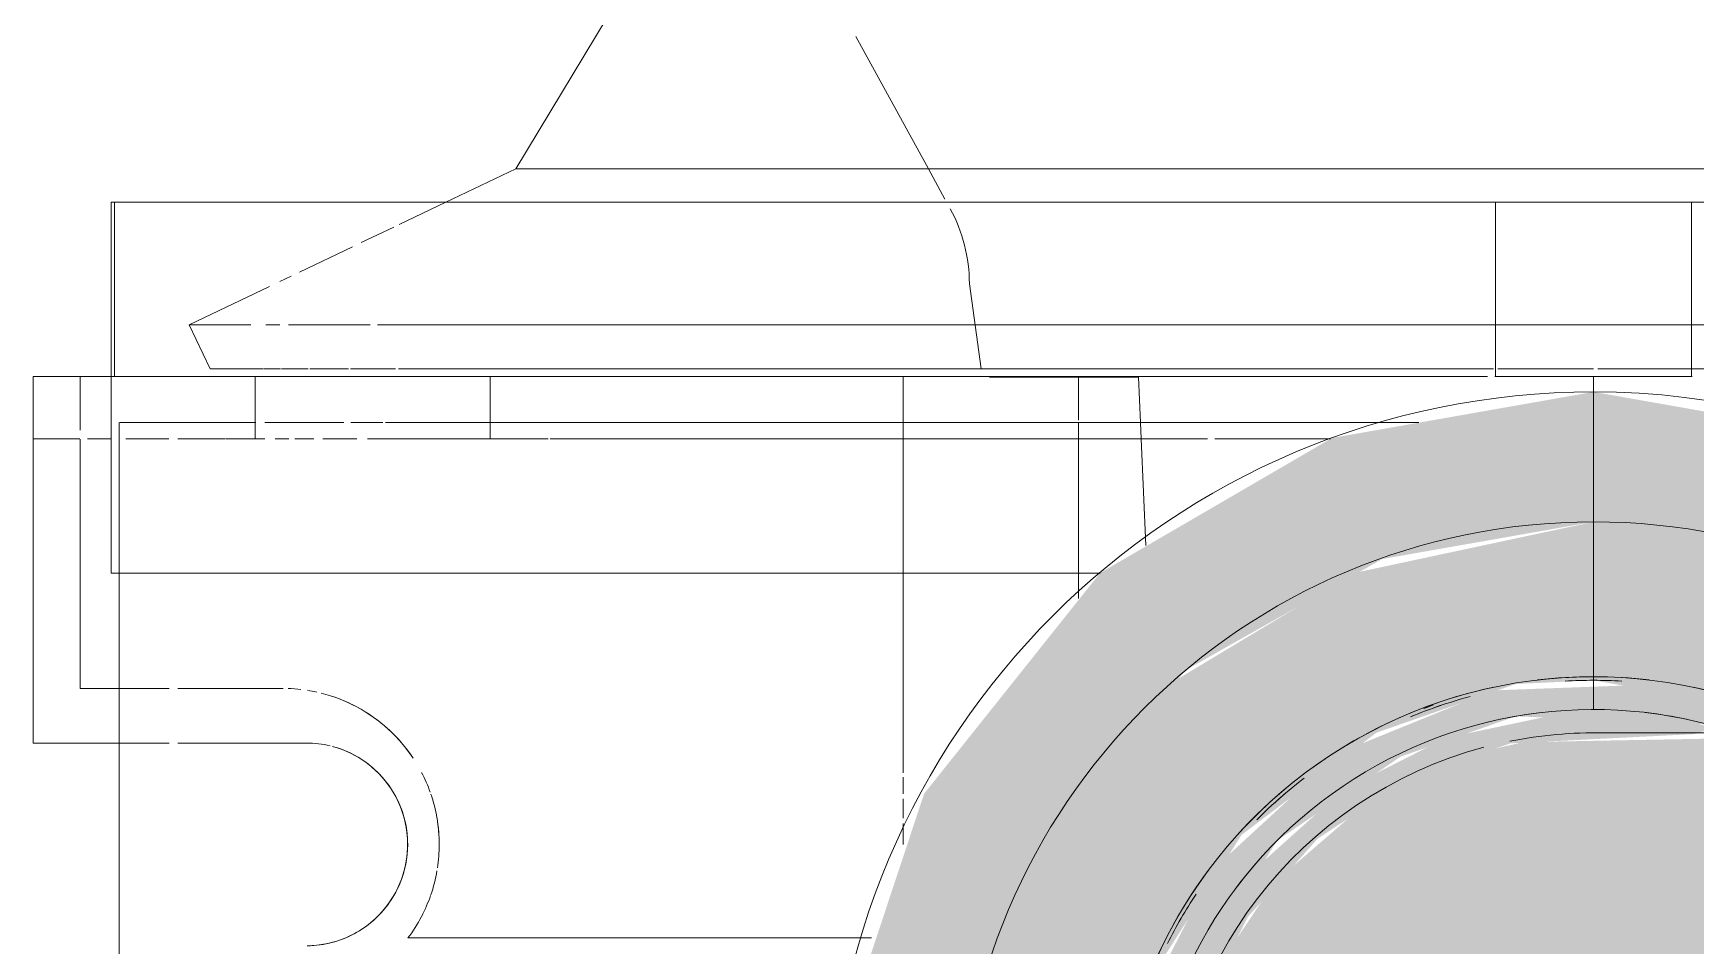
# Model space of a CAD drawing. Header units: metres. Extents: x 147 to 427, y -16 to 162.
# Drawn here: x 149.4427 to 149.5493, y 96.2555 to 96.314 of the extents above; entities that cross this region are included whole.
import ezdxf

# ---------------------------------------------------------------- set-up
doc = ezdxf.new("R2010")
doc.units = ezdxf.units.M
for name, color, linetype, lineweight in [('P-PIPE', 7, 'Continuous', 5), ('P-PIPE-CNTR', 7, 'Continuous', 5), ('P-SANR-FIXT', 7, 'Continuous', 5)]:
    doc.layers.add(name, color=color, linetype=linetype, lineweight=lineweight)

# ---------------------------------------------------------------- blocks, each defined once
blk = doc.blocks.new('Bomba Jacuzzi1 - 15B-T 1_1_2CV TRIF_220_380V _1 1_2CV_-V8-RESERVATÓRIOS TÉRREO')
at = {"layer": 'P-SANR-FIXT', "color": 254, "lineweight": 15, "true_color": 0xd3d3d3}
for p, q in [((0.19, 0.1000000000000005), (0.1665, 0.1000000000000005)), ((0.1665, 0.1000000000000005), (0.1665, 0.09450000000000011)), ((0.19, 0.09784739800722604), (0.19, 0.1000000000000005)), ((0.17, 0.09450000000000028), (0.17, 0.09700000000000056)), ((0.17, 0.09700000000000056), (0.1859714285714285, 0.09700000000000056)), ((0.186, 0.09702127659574485), (0.186, 0.0978473980072259)), ((0.19, 0.09784739800722587), (0.19, 0.09614594724455341)), ((0.19, 0.09499999999999997), (0.19, 0.09614594724455344)), ((0.19, 0.09407259980482975), (0.19, 0.09495327688853586)), ((0.20117, 0.09479200000000032), (0.20117, 0.09500000000000033)), ((0.1665, 0.09450000000000008), (0.1665, 0.0912799905843175)), ((0.187056, 0.08584065742637106), (0.187056, 0.09444295067459843)), ((0.19, 0.08516287516520316), (0.19, 0.09479200000000039)), ((0.20117, 0.08486421843914634), (0.20117, 0.09479200000000042)), ((0.1933120000000952, 0.08999999999984418), (0.1904887173961753, 0.0886505675345363)), ((0.1957667278276712, 0.08486421843898895), (0.1933120000000952, 0.08999999999984418)), ((0.193312, 0.08604433826684971), (0.193312, 0.09000000000000039)), ((0.19048871739608, 0.08577490073224218), (0.19048871739608, 0.08865056753469339)), ((0.1870559999999995, 0.08577184031214714), (0.19, 0.08577184031214714)), ((0.19048871739608, 0.0852565214808297), (0.19048871739608, 0.08575310304472553)), ((0.187056, 0.08395469797416938), (0.187056, 0.08509240945671082)), ((0.19, 0.08419441012987373), (0.19, 0.08327621310316591)), ((0.19048871739608, 0.08416152724917095), (0.19048871739608, 0.08521174355002954)), ((0.193312, 0.08420490329095273), (0.193312, 0.08509362219836716)), ((0.1964357001440822, 0.08346459455859602), (0.1960868732770891, 0.08419441012971776)), ((0.187056, 0.08186809255234381), (0.187056, 0.08359567183456046)), ((0.19048871739608, 0.0823728673387159), (0.19048871739608, 0.08408935294768155)), ((0.193312, 0.07839585333557732), (0.193312, 0.08364495997859438)), ((0.20117, 0.08296771745788119), (0.20117, 0.0840012359067206)), ((0.19, 0.08292771967708149), (0.19, 0.08147618540598608)), ((0.19048871739608, 0.07979856860284446), (0.19048871739608, 0.08226909846416196)), ((0.1983169689243596, 0.07952860401649751), (0.1966923079644002, 0.08292771967692412)), ((0.20117, 0.08117571377981785), (0.20117, 0.08270666827491782)), ((0.187056, 0.08008797589121583), (0.187056, 0.08151272492579494)), ((0.19, 0.08114800532785378), (0.19, 0.07928636311609777)), ((0.20117, 0.0789913986127824), (0.20117, 0.08088838112807978)), ((0.187056, 0.07794815263449796), (0.187056, 0.07964005606697619)), ((0.19, 0.07897308886359614), (0.19, 0.07684795077556734)), ((0.19048871739608, 0.07677364354495268), (0.19048871739608, 0.07966219712019305)), ((0.199576685640126, 0.07689302470377175), (0.1985824861564875, 0.07897308886343947)), ((0.193312, 7.601199091554566e-16), (0.193312, 0.0779422863406)), ((0.20117, 0.07655581405316617), (0.20117, 0.07866991401822519)), ((0.187056, 0.066821590822129), (0.187056, 0.07741590939238348)), ((0.19, 0.006787279140260414), (0.19, 0.07654695548751735)), ((0.19048871739608, 0.006406893536616162), (0.19048871739608, 0.07659579989073269)), ((0.2011700000000931, 0.0735594923998469), (0.1997420948822682, 0.07654695548736064)), ((0.20117, 0.07326661626256996), (0.20117, 0.07620199585161963)), ((0.1870559999999995, 0.07071458168750143), (0.19, 0.07071458168750143)), ((0.187056, 0.01119028572188421), (0.187056, 0.066821590822129)), ((0.2118003561001532, 0.0472689126046679), (0.2033119999999994, 0.04262930453984105)), ((0.19, -5.735811825502424e-15), (0.19, 0.006283764922290377)), ((0.19048871739608, 7.537967095529538e-16), (0.19048871739608, 0.006127032248754091)), ((0.193312, -0.03078181289930999), (0.193312, 1.785238623597251e-16)), ((0.19, -0.006283764922286599), (0.19, -5.687035217749603e-15)), ((0.19048871739608, -0.07659579989073192), (0.19048871739608, -0.0002805628711999219))]:
    blk.add_line(p, q, dxfattribs=at)
at = {"layer": 'P-SANR-FIXT', "color": 254, "lineweight": 15, "true_color": 0xe0e0e0}
for p, q in [((0.1665, 0.09450000000000013), (0.1665, 0.1000000000000006)), ((0.1665, 0.1000000000000006), (0.1860000000000002, 0.1000000000000006)), ((0.1665, 0.09450000000000011), (0.1665, 0.1000000000000006)), ((0.1665, 0.1000000000000006), (0.19, 0.1000000000000006)), ((0.186, 0.0978473980072259), (0.186, 0.1000000000000006)), ((0.19, 0.1000000000000006), (0.186, 0.1000000000000006)), ((0.19, 0.1000000000000006), (0.19, 0.09784739800722587)), ((0.1859714285714285, 0.09700000000000057), (0.17, 0.09700000000000057)), ((0.17, 0.09700000000000057), (0.17, 0.09450000000000028)), ((0.1865509255802678, 0.09700000000000056), (0.19, 0.09700000000000056)), ((0.19, 0.09700000000000056), (0.19, 0.09784739800722604)), ((0.19, 0.09700000000000045), (0.19, 0.09500000000000004)), ((0.19, 0.09500000000000006), (0.19, 0.09700000000000049)), ((0.186, 0.09652080571780464), (0.186, 0.09499999993272706)), ((0.19, 0.09500000000000033), (0.19, 0.09479200000000038)), ((0.19, 0.09407359189037288), (0.19, 0.0949532400081282)), ((0.1665, 0.09450000000000011), (0.1665, 0.09127999058431752)), ((0.1700000000000001, 0.09127999058431771), (0.17, 0.09450000000000028)), ((0.1774, 0.09407160286886143), (0.1774, 0.09163331343565695)), ((0.186, 0.09131863069730564), (0.186, 0.09407259980482935)), ((0.187056, 0.09127999058431739), (0.187056, 0.09444295067459843)), ((0.19, 0.09479200000000042), (0.19, 0.08516287516520338)), ((0.19, 0.09479200000000033), (0.20117, 0.09479200000000033)), ((0.19, 0.09479200000000076), (0.19, 0.08577184031214714)), ((0.19, 0.08516287516520316), (0.19, 0.09407160286886143)), ((0.1665, 0.09073600000000023), (0.1665, 0.08250000000000053)), ((0.187056, 0.09073600000000039), (0.187056, 0.08573769156777891)), ((0.187056, 0.09073600000000039), (0.187056, 0.08573769156777933)), ((0.19048871739608, 0.0857749007322422), (0.19048871739608, 0.08730376621709837)), ((0.19, 0.08577184031214714), (0.19, 0.08516287516520336)), ((0.19048871739608, 0.08525652148082982), (0.19048871739608, 0.08575310304472555)), ((0.187056, 0.08514756930407834), (0.187056, 0.08423482705800682)), ((0.187056, 0.08514756930407874), (0.187056, 0.08423482705800728)), ((0.19, 0.08419441012987457), (0.19, 0.08322628676222468)), ((0.19048871739608, 0.08416152724917118), (0.19048871739608, 0.08521174355002967)), ((0.187056, 0.08394332658735472), (0.187056, 0.08252049229282017)), ((0.187056, 0.08394332658735518), (0.187056, 0.0825204922928207)), ((0.19048871739608, 0.08237286733871636), (0.19048871739608, 0.0840893529476818)), ((0.187056, 0.08206107131363786), (0.187056, 0.08010106441570942)), ((0.187056, 0.08206107131363842), (0.187056, 0.08010106441571002)), ((0.19, 0.08292771967708151), (0.19, 0.08144514391259806)), ((0.19048871739608, 0.0797985686028453), (0.19048871739608, 0.08226909846416242)), ((0.19, 0.0811480053278544), (0.19, 0.07926821777747844)), ((0.187056, 0.07946627556984544), (0.187056, 0.0775962290026454)), ((0.187056, 0.07946627556984605), (0.187056, 0.07759622900264543)), ((0.19, 0.07897308886359636), (0.19, 0.07683985805351001)), ((0.19048871739608, 0.07677364354495397), (0.19048871739608, 0.07966219712019394)), ((0.187056, 0.07710764470485973), (0.187056, 0.07309828458152329)), ((0.187056, 0.0771076447048597), (0.187056, 0.01118805858353235)), ((0.19, 0.07654695548751801), (0.19, 0.07071458168750144)), ((0.19048871739608, 0.006406893536615855), (0.19048871739608, 0.07659579989073327)), ((0.186, 0.07071458168750144), (0.186, 0.0724942979030902)), ((0.20117, 0.06478713120802439), (0.20117, 0.07326661626256996)), ((0.186, 0.06727055886863825), (0.186, 0.07071458168750104)), ((0.186, 0.07071458168750143), (0.1870559999999995, 0.07071458168750143)), ((0.19, 0.07071458168750144), (0.19, 0.006831471923798427)), ((0.203312, 0.06108750933967432), (0.203312, 0.06907800000000035)), ((0.186, 0.05594468092414267), (0.186, 0.06687371439982757)), ((0.203312, 0.04906621714242008), (0.203312, 0.06182169567078039)), ((0.186, 0.03871911036493653), (0.186, 0.05594468092414267)), ((0.203312, 0.02682342847622606), (0.203312, 0.0483341479749736)), ((0.203312, 0.02682342847622625), (0.203312, 0.04833414797497376)), ((0.2033119999999994, 0.04262930453984106), (0.2118003561001532, 0.04726891260466791)), ((0.2033119999999994, 0.04262930453984105), (0.2013689602312521, 0.04156726816024146)), ((0.186, 0.02485031015229038), (0.186, 0.03871911036493653)), ((0.203312, 0.01375662145950784), (0.203312, 0.0264608780149372)), ((0.203312, 4.633553181780752e-16), (0.203312, 0.02646087801493738)), ((0.186, 0.01688693337480635), (0.186, 0.02427321583946108)), ((0.203312, 2.484619597875562e-16), (0.203312, 0.01356069846053649)), ((0.19, 0.006324742556061368), (0.19, 5.160538663062653e-16)), ((0.19048871739608, 2.094331330606276e-16), (0.19048871739608, 0.006127032248753783)), ((0.19, 5.156097770964186e-16), (0.19, -0.006324742556058951)), ((0.203312, -0.0264608780149357), (0.203312, 2.285785859776367e-16)), ((0.203312, -0.01356069846053529), (0.203312, 2.484619597875562e-16)), ((0.19048871739608, -0.07659579989073187), (0.19048871739608, -0.0002805628711998916))]:
    blk.add_line(p, q, dxfattribs=at)
at = {"layer": 'P-SANR-FIXT', "color": 9, "lineweight": 15, "true_color": 0xc0c0c0}
for p, q in [((0.19, 0.1000000000000005), (0.1665, 0.1000000000000005)), ((0.1665, 0.1000000000000005), (0.1665, 0.09450000000000008)), ((0.19, 0.09614594724455344), (0.19, 0.1000000000000005)), ((0.186, 0.0949999999327268), (0.186, 0.09614594724455341)), ((0.19, 0.09614594724455341), (0.19, 0.09499999999999982)), ((0.1900000000000954, 0.09499999999984304), (0.177400000000095, 0.09499999999984196)), ((0.1774, 0.09500000000000028), (0.1774, 0.09407259980482967)), ((0.2011700000000952, 0.09499999999984304), (0.1900000000000954, 0.09499999999984304)), ((0.19, 0.09500000000000033), (0.19, 0.09479200000000035)), ((0.20117, 0.0947920000000004), (0.20117, 0.09500000000000033)), ((0.1870560000000947, 0.09449999999984315), (0.09905600000009525, 0.09449999999984315)), ((0.1774, 0.085162875165203), (0.1774, 0.09407259980482967)), ((0.19, 0.09479200000000039), (0.20117, 0.09479200000000039)), ((0.19, 0.09407259980482967), (0.19, 0.085162875165203)), ((0.20117, 0.09479200000000039), (0.20117, 0.0848642184391461)), ((0.1774, 0.08516287516520299), (0.1774, 0.0768398580535091)), ((0.19, 0.07683985805350917), (0.19, 0.08516287516520299)), ((0.20117, 0.07654695548751735), (0.20117, 0.08486421843914606)), ((0.1774, 0.03162159288927942), (0.1774, 0.0768398580535091)), ((0.19, 0.0768398580535091), (0.19, 0.013541407301387)), ((0.20117, 0.07654695548751735), (0.20117, 0.006283051487932062)), ((0.2033120000000951, 0.06907799999984339), (0.2011700000000931, 0.0735594923998469)), ((0.2196250000000941, 0.05924999999984359), (0.2033120000000951, 0.06907799999984339)), ((0.203312, 6.62083152604274e-16), (0.203312, 0.06907800000000035)), ((0.19, 0.006787279140261521), (0.19, 0.01354140730138765)), ((0.19, 0.006283051487932378), (0.19, -0.006283051487931877)), ((0.19, 0.00628305148793299), (0.20117, 0.00628305148793299)), ((0.20117, -0.006283051487931264), (0.20117, 0.00628305148793299)), ((0.203312, -0.06907799999999967), (0.203312, 2.156888001536572e-16)), ((0.189009999999982, -5.687101310714038e-15), (0.19, -5.687101310714038e-15)), ((0.19, -0.00628305148793191), (0.20117, -0.00628305148793191)), ((0.20117, -0.00628305148793191), (0.20117, -0.0765469554875169))]:
    blk.add_line(p, q, dxfattribs=at)
at = {"layer": 'P-SANR-FIXT', "color": 254, "lineweight": 15, "true_color": 0xe9e9e9}
for p, q in [((0.1860000000000002, 0.1000000000000006), (0.19, 0.1000000000000006)), ((0.186, 0.1000000000000006), (0.186, 0.0970212765957451)), ((0.19, 0.1000000000000006), (0.19, 0.09700000000000057)), ((0.19, 0.1000000000000006), (0.19, 0.09700000000000045)), ((0.19, 0.09700000000000049), (0.19, 0.1000000000000006)), ((0.19, 0.09700000000000057), (0.1865509255802678, 0.09700000000000057)), ((0.1665, 0.09127999058431754), (0.1665, 0.09450000000000013)), ((0.1665, 0.09127999058431752), (0.1665, 0.09450000000000011)), ((0.17, 0.09450000000000028), (0.1700000000000001, 0.09127999058431772)), ((0.19, 0.08516287516520299), (0.19, 0.09479200000000092)), ((0.1665, 0.09073600000000025), (0.1665, 0.08250000000000057)), ((0.1700000000000001, 0.08398100000000054), (0.1700000000000001, 0.09073600000000044)), ((0.1774, 0.0907360000000004), (0.1774, 0.08802275752490939)), ((0.186, 0.08768564059694872), (0.186, 0.09073600000000044)), ((0.187056, 0.08584065742637045), (0.187056, 0.09090065013986967)), ((0.193312, 0.08604433826684954), (0.193312, 0.08863269777109907)), ((0.1774, 0.08764424577416596), (0.1774, 0.08516287516520316)), ((0.186, 0.08577184031214714), (0.186, 0.08764424577416612)), ((0.186, 0.08516287516520336), (0.186, 0.08577184031214714)), ((0.186, 0.08577184031214714), (0.1870559999999995, 0.08577184031214714)), ((0.1774, 0.08430079112551744), (0.1774, 0.08326626054746238)), ((0.186, 0.08362858956967453), (0.186, 0.08449354060569239)), ((0.187056, 0.08395469797416849), (0.187056, 0.0850924094567101)), ((0.19, 0.08326626054746233), (0.19, 0.08421656766600917)), ((0.19, 0.08322628676222436), (0.19, 0.08419441012987422)), ((0.186, 0.08201058608708241), (0.186, 0.08322628676222468)), ((0.187056, 0.0818680925523426), (0.187056, 0.0835956718345595)), ((0.19, 0.08400123590672062), (0.19, 0.08329501598390926)), ((0.193312, 0.08245962651576692), (0.193312, 0.08364495997859418)), ((0.1774, 0.08289146375357284), (0.1774, 0.08189263930685216)), ((0.19, 0.08147281628265787), (0.19, 0.08293771713906453)), ((0.19, 0.08144514391259773), (0.19, 0.0829277196770812)), ((0.19, 0.08270666827491785), (0.19, 0.08149398203754374)), ((0.1774, 0.08118619109196934), (0.1774, 0.07972462649663922)), ((0.186, 0.0792682177774783), (0.186, 0.08144514391259802)), ((0.187056, 0.0800879758912152), (0.187056, 0.08151272492579427)), ((0.19, 0.07928649113539513), (0.19, 0.08115099244259892)), ((0.19, 0.07926821777747817), (0.19, 0.08114800532785411)), ((0.19, 0.08088838112807983), (0.19, 0.07929946078520796)), ((0.187056, 0.07794815263449746), (0.187056, 0.0796400560669756)), ((0.19, 0.07683985805350976), (0.19, 0.07897308886359607)), ((0.19, 0.07684868504108083), (0.19, 0.07896588260215034)), ((0.1774, 0.07859201798089069), (0.1774, 0.0768486850410809)), ((0.186, 0.0724942979030902), (0.186, 0.07857968103778575)), ((0.19, 0.07866991401822525), (0.19, 0.07685462492038561)), ((0.187056, 0.07483446411561097), (0.187056, 0.077415909392383)), ((0.154, 0.04626772210373027), (0.154, 0.07598100000000056)), ((0.1774, 0.0764959149721646), (0.1774, 0.06467405353828333)), ((0.19, 0.006787279140260486), (0.19, 0.07654695548751773)), ((0.19, 0.01236329396385775), (0.19, 0.0764959149721646)), ((0.19, 0.07620199585161963), (0.19, 0.006787279140261018)), ((0.187056, 0.07309828458152329), (0.187056, 0.06718430980353207)), ((0.187056, 0.06717737475632712), (0.187056, 0.0111880585835333)), ((0.1774, 0.06416004089774292), (0.1774, 0.0476686383369089)), ((0.20117, 0.02740754221660887), (0.20117, 0.06478713120802439)), ((0.203312, 0.04884552223080456), (0.203312, 0.06108750933967432)), ((0.203312, 0.0383776805565283), (0.203312, 0.04840587199158618)), ((0.1774, 0.04724999999999976), (0.1774, 0.03162159288927956)), ((0.1613289808593285, 0.04425000000000057), (0.1600000000000002, 0.04425000000000057)), ((0.1629159603324193, 0.04425000000000057), (0.1616823237931665, 0.04425000000000057)), ((0.164303481046743, 0.04425000000000057), (0.1632499999999997, 0.04425000000000057)), ((0.1773999999999994, 0.04425000000000057), (0.1645961940777123, 0.04425000000000057)), ((0.19, 0.04425000000000057), (0.1870559999999996, 0.04425000000000057)), ((0.2013689602312521, 0.04156726816024147), (0.2033119999999994, 0.04262930453984106)), ((0.1959469999999998, 0.04000000000000049), (0.1904887173960799, 0.03923993414740464)), ((0.203312, 0.0268687679781759), (0.203312, 0.03831578554131668)), ((0.1757578826363469, 0.03300000000000055), (0.1773999999999995, 0.03300000000000055)), ((0.1872087864449193, 0.03300000000000055), (0.19, 0.03300000000000055)), ((0.189947, 0.0330165625000004), (0.189947, 0.02916450000000053)), ((0.189947, 0.02916450000000053), (0.1870560000000004, 0.02903667363194498)), ((0.20117, 0.006283051487931605), (0.20117, 0.02736609214856419)), ((0.203312, 0.013671857619011), (0.203312, 0.02643500614091589)), ((0.203312, 2.379059794325298e-16), (0.203312, 0.01347644926423033)), ((0.19, 0.006788710531419989), (0.19, 0.01236329396385773)), ((0.19, 0.006283051487932196), (0.19, -0.0062830514879306)), ((0.19, -0.006283051487931081), (0.19, 0.006283051487933195)), ((0.19, -4.708462786329193e-16), (0.19, 0.006193290544041205)), ((0.20117, -0.006283051487931212), (0.20117, 0.006283051487931582)), ((0.203312, -0.01347644926422985), (0.203312, 2.379059794325298e-16)), ((0.19, -0.006193290544043345), (0.19, -4.1242009807263e-16)), ((0.20117, -0.02736609214856388), (0.20117, -0.006283051487931198))]:
    blk.add_line(p, q, dxfattribs=at)
at = {"layer": 'P-SANR-FIXT', "color": 7, "lineweight": 15, "true_color": 0xefefef}
for p, q in [((0.186, 0.09407259980482954), (0.186, 0.09131863069730567)), ((0.19, 0.09479200000000096), (0.19, 0.08516287516520306)), ((0.19, 0.08516287516520307), (0.19, 0.094792000000001)), ((0.1665, 0.08250000000000059), (0.1665, 0.09073600000000026)), ((0.1665, 0.08250000000000055), (0.1665, 0.09073600000000025)), ((0.1700000000000001, 0.09073600000000046), (0.1700000000000001, 0.08398100000000057)), ((0.19, 0.08419441012987426), (0.19, 0.0832262867622244)), ((0.19, 0.0832262867622244), (0.19, 0.0841944101298743)), ((0.19, 0.08292771967708125), (0.19, 0.08144514391259779)), ((0.19, 0.08144514391259783), (0.19, 0.08292771967708128)), ((0.193312, 0.08142835144589405), (0.193312, 0.08221741240355218)), ((0.19, 0.08114800532785416), (0.19, 0.07926821777747821)), ((0.19, 0.07926821777747825), (0.19, 0.08114800532785417)), ((0.193312, 0.07839585333557708), (0.193312, 0.08083683244227845)), ((0.19, 0.07897308886359612), (0.19, 0.07683985805350979)), ((0.19, 0.0768398580535098), (0.19, 0.07897308886359615)), ((0.193312, 0.03078181289931155), (0.193312, 0.07794228634059976)), ((0.154, 0.07598100000000058), (0.154, 0.04626772210373029)), ((0.19, 0.0765469554875178), (0.19, 0.0442500000000008)), ((0.19, 0.04425000000000082), (0.19, 0.07654695548751782)), ((0.187056, 0.06682159082212924), (0.187056, 0.07483446411561097)), ((0.187056, 0.01119028572188405), (0.187056, 0.06681599253092872)), ((0.1600000000000002, 0.04425000000000058), (0.1613289808593285, 0.04425000000000058)), ((0.1616823237931665, 0.04425000000000058), (0.1629159603324193, 0.04425000000000058)), ((0.1632499999999997, 0.04425000000000058), (0.164303481046743, 0.04425000000000058)), ((0.1645961940777123, 0.04425000000000058), (0.1773999999999994, 0.04425000000000058)), ((0.1859999999999992, 0.04425000000000057), (0.1773999999999994, 0.04425000000000057)), ((0.1870559999999996, 0.04425000000000058), (0.19, 0.04425000000000058)), ((0.19, 0.03300000000000055), (0.19, 0.04425000000000057)), ((0.1904887173960799, 0.03923993414740466), (0.1959469999999998, 0.0400000000000005)), ((0.189947, 0.03871911036493692), (0.189947, 0.0330165625000004)), ((0.1773999999999995, 0.03300000000000057), (0.1757578826363469, 0.03300000000000057)), ((0.1773999999999995, 0.03300000000000055), (0.1859999999999992, 0.03300000000000055)), ((0.1899469999999993, 0.03300000000000057), (0.1872087864449193, 0.03300000000000057)), ((0.189947, 0.02916450000000054), (0.189947, 0.03301656250000042)), ((0.19, 0.03300000000000067), (0.19, 0.006787279140260502)), ((0.193312, 2.074700700539046e-16), (0.193312, 0.03078181289931039)), ((0.1859999999999999, 0.02898998229861163), (0.1791702238414846, 0.02868800184860284)), ((0.1870560000000004, 0.02903667363194501), (0.189947, 0.02916450000000054)), ((0.19, 0.006283051487933212), (0.19, -0.006283051487931047)), ((0.1904887173960802, 0.006283051487931605), (0.20117, 0.006283051487931605)), ((0.193312, -0.05785088487178825), (0.193312, 2.074700700539046e-16)), ((0.189009999999982, -4.397825853486026e-16), (0.19, -4.397825853486026e-16)), ((0.1904887173960802, -0.006283051487931215), (0.20117, -0.006283051487931215))]:
    blk.add_line(p, q, dxfattribs=at)
at = {"layer": 'P-SANR-FIXT', "color": 7, "lineweight": 15, "true_color": 0xf3f3f3}
for p, q in [((0.186, 0.09073600000000046), (0.186, 0.08768564059694857)), ((0.186, 0.08764424577416595), (0.186, 0.0851628751652031)), ((0.186, 0.08449354060569213), (0.186, 0.0836285895696743)), ((0.186, 0.08322628676222445), (0.186, 0.08201058608708217)), ((0.186, 0.08144514391259783), (0.186, 0.07926821777747825)), ((0.186, 0.07857968103778573), (0.186, 0.06700180454015506)), ((0.186, 0.06658673173226355), (0.186, 0.06435310231355425)), ((0.186, 0.06416004089774295), (0.186, 0.04561960253560312)), ((0.186, 0.04536800000000103), (0.186, 0.04425000000000082)), ((0.1773999999999994, 0.04425000000000058), (0.1859999999999992, 0.04425000000000058)), ((0.1870559999999996, 0.04425000000000057), (0.1859999999999992, 0.04425000000000057)), ((0.19, 0.04425000000000058), (0.19, 0.03917188025000044)), ((0.19, 0.0442500000000008), (0.19, 0.03300000000000067)), ((0.19, 0.03917188025000066), (0.19, 0.04425000000000082)), ((0.189947, 0.03301656250000042), (0.189947, 0.03871911036493694)), ((0.1859999999999992, 0.03300000000000057), (0.1773999999999995, 0.03300000000000057)), ((0.1859999999999992, 0.03300000000000055), (0.1870559999999996, 0.03300000000000055)), ((0.186, 0.03300000000000069), (0.186, 0.02898998229861182)), ((0.19, 0.02926021358333345), (0.19, 0.03300000000000069)), ((0.1791702238414846, 0.02868800184860285), (0.1859999999999999, 0.02898998229861165)), ((0.1870560000000004, 0.02903667363194498), (0.1859999999999999, 0.02898998229861163)), ((0.19, 0.00678727914026052), (0.19, 0.02920840784937795)), ((0.19, -0.006283051487931047), (0.19, 0.006283051487933229))]:
    blk.add_line(p, q, dxfattribs=at)
at = {"layer": 'P-SANR-FIXT', "color": 7, "lineweight": 15, "true_color": 0xf6f6f6}
for p, q in [((0.1859999999999992, 0.04425000000000058), (0.1870559999999996, 0.04425000000000058)), ((0.186, 0.04425000000000082), (0.186, 0.03425000000000083)), ((0.19, 0.03871911036493692), (0.19, 0.03300000000000057)), ((0.19, 0.03300000000000069), (0.19, 0.03871911036493711)), ((0.186, 0.03413924050632976), (0.186, 0.03300000000000069)), ((0.1870559999999996, 0.03300000000000057), (0.1859999999999992, 0.03300000000000057)), ((0.1859999999999999, 0.02898998229861165), (0.1870560000000004, 0.02903667363194501)), ((0.186, 0.02898998229861182), (0.186, 0.02473189896504164)), ((0.186, 0.02348420487642251), (0.186, 0.0168527697431847))]:
    blk.add_line(p, q, dxfattribs=at)
at = {"layer": 'P-SANR-FIXT', "color": 254, "lineweight": 15, "true_color": 0xe9e9e9}
for centre, radius, start, end in [((0.1600000000000001, 0.08398100000000054), 0.01000000000000003, 353.4694500913296, 358.2187534322413), ((0.16, 0.08250000000000057), 0.006499999999999969, 180.5776905034687, 345.0000000000001), ((0.16, 0.08250000000000059), 0.006499999999999982, 180.5776905034682, 194.9999999999997), ((0.16, 0.08250000000000055), 0.006499999999999982, 180.5776905034681, 194.9999999999997), ((0.16, 0.08250000000000057), 0.006499999999999957, 346.3167080607828, 5.470554052117249e-13), ((0.1600000000000001, 0.08398100000000054), 0.01000000000000002, 347.6048666555014, 351.0700213499885), ((0.1600000000000001, 0.08398100000000054), 0.01000000000000001, 303.6133788240684, 345.9033447060166), ((0.1600000000000001, 0.08398100000000054), 0.01000000000000002, 233.1301023541548, 242.4244078661609), ((0.1600000000000001, 0.08398100000000054), 0.01000000000000002, 242.5822595365899, 250.9316133555465), ((0.1600000000000001, 0.08398100000000054), 0.01000000000000003, 289.5167235300855, 297.4261700249141), ((0.1600000000000001, 0.08398100000000054), 0.01000000000000001, 251.0716503188121, 260.2865488985914), ((0.1600000000000001, 0.08398100000000054), 0.01000000000000001, 261.3234129421201, 269.8685755759179), ((0.1600000000000001, 0.08398100000000054), 0.009999999999999998, 269.9922144437288, 279.6276476226753), ((0.1600000000000001, 0.08398100000000054), 0.01, 279.7601248460526, 288.84144688019), ((0.1959469999999957, 0.05000000000001273), 0.01000000000001223, 270.0000000000238, 298.6603541523697)]:
    blk.add_arc(centre, radius, start, end, dxfattribs=at)
at = {"layer": 'P-SANR-FIXT', "color": 7, "lineweight": 15, "true_color": 0xefefef}
for centre, radius, start, end in [((0.1600000000000001, 0.08398100000000057), 0.01000000000000003, 353.4694500913299, 358.2187534322416), ((0.16, 0.08250000000000059), 0.006499999999999975, 346.3167080607823, 0), ((0.16, 0.08250000000000055), 0.006499999999999975, 346.3167080607823, 0), ((0.1600000000000001, 0.08398100000000057), 0.01, 347.6048666555017, 351.0700213499889), ((0.1600000000000001, 0.08398100000000057), 0.009999999999999998, 331.8066894120342, 345.903344706017), ((0.16, 0.08250000000000059), 0.006499999999999964, 194.9999999999997, 209.9999999999997), ((0.16, 0.08250000000000055), 0.006499999999999964, 194.9999999999997, 209.9999999999997), ((0.16, 0.08250000000000059), 0.006499999999999987, 299.9999999999994, 344.9999999999996), ((0.16, 0.08250000000000055), 0.006499999999999987, 299.9999999999994, 344.9999999999996), ((0.16, 0.08250000000000059), 0.006499999999999962, 209.9999999999996, 224.9999999999996), ((0.16, 0.08250000000000055), 0.006499999999999962, 209.9999999999996, 224.9999999999996), ((0.1600000000000001, 0.08398100000000057), 0.01000000000000001, 317.7100341180516, 331.8066894120342), ((0.16, 0.08250000000000059), 0.006499999999999957, 224.9999999999996, 299.9999999999997), ((0.16, 0.08250000000000055), 0.006499999999999957, 224.9999999999996, 269.9999999999996), ((0.16, 0.08250000000000055), 0.00649999999999999, 284.9999999999996, 299.9999999999995), ((0.1600000000000001, 0.08398100000000057), 0.01000000000000002, 303.6133788240688, 317.7100341180516), ((0.1600000000000001, 0.08398100000000057), 0.01000000000000004, 233.1301023541554, 242.4244078661611), ((0.16, 0.08250000000000055), 0.006499999999999972, 269.9999999999996, 284.9999999999996), ((0.1600000000000001, 0.08398100000000057), 0.01000000000000004, 242.5822595365903, 250.931613355547), ((0.1600000000000001, 0.08398100000000057), 0.01000000000000002, 289.5167235300862, 297.4261700249146), ((0.1600000000000001, 0.08398100000000057), 0.01000000000000005, 251.0716503188125, 260.2865488985919), ((0.1600000000000001, 0.08398100000000057), 0.01000000000000004, 261.3234129421206, 269.8685755759183), ((0.1600000000000001, 0.08398100000000057), 0.01000000000000005, 269.9922144437291, 275.4200682361032), ((0.1600000000000001, 0.08398100000000057), 0.01000000000000005, 275.4200682361032, 279.6276476226756), ((0.1600000000000001, 0.08398100000000057), 0.01000000000000003, 279.760124846053, 288.8414468801904), ((0.1959469999999957, 0.05000000000001274), 0.01000000000001223, 270.0000000000235, 298.6603541523691)]:
    blk.add_arc(centre, radius, start, end, dxfattribs=at)
at = {"layer": 'P-SANR-FIXT', "color": 254, "lineweight": 15, "true_color": 0xe0e0e0}
for radius, start, end in [(0.006499999999999969, 180.5776905034685, 345.0000000000002), (0.006499999999999964, 346.316708060783, 6.106664988409952e-13)]:
    blk.add_arc((0.16, 0.08250000000000053), radius, start, end, dxfattribs=at)
blk = doc.blocks.new('Joelho 45_90 - Agua Fria_Soldavel - MEP - Tigre - Standard-V14-RESERVATÓRIOS TÉRREO')
at = {"layer": 'P-PIPE', "lineweight": 15, "true_color": 0x69503c}
h = blk.add_hatch(color=27, dxfattribs=at)
h.paths.add_polyline_path([(149.602317989554, 96.24195853299302), (149.602317989554, 96.2685888141594), (149.5948179895539, 96.26858757515383), (149.5948179895539, 96.24195853299302)])
h.paths.add_polyline_path([(149.5948179895539, 96.26858757515383), (149.602317989554, 96.2691080971133), (149.602317989554, 96.27270853299302), (149.5948179895539, 96.27166075215142), (149.594818730869, 96.2685888141594)])
for points in [[(149.514067989554, 96.241958532993), (149.5157936117461, 96.25175140691535), (149.5224593802729, 96.26221714227401), (149.5303615827301, 96.26758557880382), (149.5377390373467, 96.27017258153127), (149.5501331551962, 96.26963230791618), (149.5531500493134, 96.26883794961674), (149.5557037363668, 96.26945853299301), (149.5473797926947, 96.27224161733321), (149.5362475134264, 96.27183008287452), (149.5264663894739, 96.26785369081539), (149.518425697179, 96.26044943286884), (149.5135534895539, 96.25095317581399), (149.512197989554, 96.24195853299302), (149.5135534895539, 96.241958532993)], [(149.591817989554, 96.24195853299302), (149.5948179895539, 96.24195853299302), (149.5948179895539, 96.2722410127698), (149.591817989554, 96.26963230791621), (149.591817989554, 96.24514200724778)], [(149.514475921161, 96.241958532993), (149.515567989554, 96.241958532993), (149.5172325618948, 96.25077068086642), (149.5205674052449, 96.25730853299302), (149.5250403200243, 96.2623230336529), (149.530917019049, 96.26620594978266), (149.5373935714467, 96.26843331837213), (149.5491884656815, 96.26903206631935), (149.5505526849725, 96.26945853299301), (149.5479411641892, 96.26992088900695), (149.540525998547, 96.27031995190227), (149.5332602134695, 96.26878623096837), (149.5266389602024, 96.26542424675232), (149.5211370905921, 96.26049390081174), (149.5170602847877, 96.25424092255072), (149.51475563354, 96.24718170762822), (149.5144733423116, 96.241958532993)], [(149.5702179895539, 96.24195853299302), (149.5718179895539, 96.24195853299302), (149.571333273786, 96.27018084260936), (149.5701179895539, 96.26843331759851), (149.5701179895539, 96.24195853299302)], [(149.5157619100331, 96.241958532993), (149.5701179895539, 96.24220853299303), (149.5698678681725, 96.26910841161153), (149.5381960868141, 96.26851321320349), (149.5342477381429, 96.26758557880382), (149.5291429895539, 96.26547112270578), (149.5222683596458, 96.25952525992639), (149.5185698438967, 96.25399916521222), (149.5164198438967, 96.24842900912056), (149.515567989554, 96.24195853299308)], [(149.5479376166113, 96.21167540778353), (149.5495831647253, 96.2122311529037), (149.5559804895539, 96.2149842675109), (149.550975240928, 96.21463356140066), (149.5476898642408, 96.2137432363953), (149.5353028239118, 96.21428475806985), (149.5267000501343, 96.21844594328029), (149.5207672237049, 96.2235469502626), (149.5150442146308, 96.2345433673508), (149.5135534895539, 96.241958532993), (149.512017989554, 96.24167487979778), (149.5144733423116, 96.23031490524079), (149.5201639831753, 96.22135265957692), (149.5287718347429, 96.21480853299302), (149.5377390373467, 96.21167605321627), (149.5476898642408, 96.21167540778353)], [(149.5671763893161, 96.21480853299302), (149.5701179895539, 96.21537155309684), (149.569867989554, 96.24195853299302), (149.515567989554, 96.241958532993), (149.5172325618965, 96.23314638511553), (149.5202874680287, 96.2269733542759), (149.5249123269226, 96.22169224489434), (149.5306773573353, 96.21781038733559), (149.5379061121216, 96.21544202867508), (149.5510820823542, 96.21492579180982), (149.566533688158, 96.2148085692977)], [(149.5718179895539, 96.21330853299304), (149.5713679895539, 96.24195853299302), (149.5701179895539, 96.24158532791226), (149.5706765754393, 96.21431566309398), (149.5713336729281, 96.21373587119216)], [(149.5948179895539, 96.21167605321627), (149.5948179895539, 96.24195853299302), (149.591817989554, 96.2417186191581), (149.5921669635203, 96.21350277202424), (149.593975886216, 96.21225631383464)], [(149.602317989554, 96.21120853299303), (149.602317989554, 96.24195853299302), (149.5948179895539, 96.24168263208287), (149.5948179895539, 96.21167605321627), (149.599517989554, 96.21138307387638)], [(149.5427179895539, 96.21480853299302), (149.5419871242963, 96.21510984899821), (149.5426282119464, 96.2148203524393)]]:
    blk.add_hatch(color=27, dxfattribs=at).paths.add_polyline_path(points)
h = blk.add_hatch(color=27, dxfattribs=at)
h.paths.add_polyline_path([(149.5856282890244, 96.24195853299302), (149.591817989554, 96.24195950234433), (149.591817989554, 96.27017382959076), (149.5718179895539, 96.27017382959076), (149.5718179895539, 96.24195853299302)])
h.paths.add_polyline_path([(149.5880859895539, 96.26677135851142), (149.5880859895539, 96.26677016081146), (149.5856282890244, 96.26677016081146)])
h = blk.add_hatch(color=27, dxfattribs=at)
h.paths.add_polyline_path([(149.5427179895539, 96.21330853299304), (149.5506637342386, 96.21491463632826), (149.5404292672683, 96.21510984899821), (149.5342477379465, 96.21633148726362), (149.527367989554, 96.21980794868395), (149.5223534888941, 96.22428086346338), (149.5185698438967, 96.22991790077384), (149.5162826501905, 96.23653014652378), (149.515567989554, 96.241958532993), (149.514067989554, 96.241958532993), (149.5158902915786, 96.23250075690851), (149.5192522757947, 96.22587950364145), (149.5242134096245, 96.22035400965285), (149.5303615825337, 96.21633148726362), (149.5374983624966, 96.2139957099316), (149.541392494313, 96.21348303775204)])
h.paths.add_polyline_path([(149.5518357118591, 96.21498998013035), (149.5508428068143, 96.21515109848544), (149.5516417725813, 96.2149971489225)])
h = blk.add_hatch(color=27, dxfattribs=at)
h.paths.add_polyline_path([(149.5718179895539, 96.21330853299304), (149.591817989554, 96.21428475806985), (149.591817989554, 96.24195756364173), (149.5718179895539, 96.24195853299302), (149.5718179895539, 96.2137432363953)])
h.paths.add_polyline_path([(149.5861428914257, 96.21714570747463), (149.5861425591123, 96.2171469051746), (149.5880859895539, 96.2171469051746)])
at = {"layer": 'P-PIPE', "color": 4, "lineweight": 15, "true_color": 0x00ffff}
for p, q in [((149.5948179895539, 96.27270853299302), (149.591817989554, 96.27060853299302)), ((149.602317989554, 96.27270853299302), (149.5948179895539, 96.27270853299302)), ((149.5948179895538, 96.27270853299292), (149.5948179895538, 96.24195853299291)), ((149.6023179895538, 96.24195853299291), (149.6023179895538, 96.27270853299292)), ((149.5718179895539, 96.27060853299284), (149.5701179895541, 96.26910853299302)), ((149.5718179895538, 96.24195853299291), (149.5718179895538, 96.27060853299271)), ((149.591817989554, 96.27060853299302), (149.5718179895539, 96.27060853299302)), ((149.5718179895538, 96.27060853299291), (149.5718179895538, 96.24195853299291)), ((149.5918179895538, 96.27060853299291), (149.5918179895538, 96.24195853299291)), ((149.5701179895539, 96.26910853299292), (149.5701179895539, 96.24195853299291)), ((149.5701179895538, 96.24195853299291), (149.5701179895538, 96.26910853299292)), ((149.5701179895536, 96.24195853299291), (149.5701179895536, 96.2148085329929)), ((149.5701179895538, 96.2148085329929), (149.5701179895538, 96.24195853299291)), ((149.5718179895538, 96.21330853299273), (149.5718179895538, 96.24195853299291)), ((149.5718179895538, 96.24195853299291), (149.5718179895538, 96.21330853299291)), ((149.5918179895538, 96.24195853299291), (149.5918179895538, 96.21330853299291)), ((149.5948179895538, 96.24195853299291), (149.5948179895538, 96.2112085329929)), ((149.6023179895538, 96.2112085329929), (149.6023179895538, 96.24195853299291)), ((149.5701179895538, 96.21480853299302), (149.571817989554, 96.21330853299284)), ((149.5718179895539, 96.21330853299304), (149.591817989554, 96.21330853299304)), ((149.591817989554, 96.21330853299304), (149.5948179895539, 96.21120853299303)), ((149.5948179895539, 96.21120853299303), (149.602317989554, 96.21120853299303))]:
    blk.add_line(p, q, dxfattribs=at)
at = {"layer": 'P-PIPE', "color": 4, "lineweight": 15, "true_color": 0x00ffff, "flags": 128}
for points in [[(149.5701179895539, 96.26910853299302), (149.5690222817972, 96.26910853299302), (149.5679283269392, 96.26910853299302), (149.5668378750742, 96.26910853299302), (149.5657526706927, 96.26910853299302), (149.5646744498902, 96.26910853299302), (149.5636049375898, 96.26910853299302), (149.5625458447833, 96.26910853299302), (149.5614988657931, 96.26910853299302), (149.5604656755622, 96.26910853299302), (149.5594479269747, 96.26910853299302), (149.5584472482111, 96.26910853299302), (149.5574652401441, 96.26910853299302), (149.556503473777, 96.26910853299302), (149.5555634877309, 96.26910853299302), (149.5546467857829, 96.26910853299302), (149.5537548344606, 96.26910853299302), (149.5528890606959, 96.26910853299302), (149.5520508495419, 96.26910853299302), (149.5512415419579, 96.26910853299302), (149.5504624326633, 96.26910853299302), (149.5497147680668, 96.26910853299302), (149.5489997442721, 96.26910853299302), (149.548318505165, 96.26910853299302), (149.5476721405825, 96.26910853299302), (149.5470616845702, 96.26910853299302), (149.5464881137275, 96.26910853299302), (149.5459523456453, 96.26910853299302), (149.5454552374383, 96.26910853299302), (149.5449975843736, 96.26910853299302), (149.5445801185984, 96.26910853299302), (149.544203507969, 96.26910853299302), (149.543868354982, 96.26910853299302), (149.5435751958107, 96.26910853299302), (149.5433244994472, 96.26910853299302), (149.5431166669523, 96.26910853299302), (149.5429520308135, 96.26910853299302), (149.5428308544136, 96.26910853299302), (149.542753331609, 96.26910853299302), (149.5427195864197, 96.26910853299302), (149.5427179895539, 96.26910853299302)], [(149.5427179895539, 96.21480853299302), (149.5427399066314, 96.21480853299302), (149.5428056228013, 96.21480853299302), (149.5429150329315, 96.21480853299302), (149.5430679619894, 96.21480853299302), (149.5432641653211, 96.21480853299302), (149.543503329043, 96.21480853299302), (149.5437850705442, 96.21480853299302), (149.5441089390985, 96.21480853299302), (149.5444744165852, 96.21480853299302), (149.5448809183183, 96.21480853299302), (149.5453277939817, 96.21480853299302), (149.5458143286698, 96.21480853299302), (149.5463397440308, 96.21480853299302), (149.5469031995122, 96.21480853299302), (149.5475037937054, 96.21480853299302), (149.5481405657879, 96.21480853299302), (149.5488124970602, 96.21480853299302), (149.5495185125755, 96.21480853299302), (149.5502574828596, 96.21480853299302), (149.5510282257178, 96.21480853299302), (149.5518295081259, 96.21480853299302), (149.5526600482029, 96.21480853299302), (149.5535185172619, 96.21480853299302), (149.5544035419356, 96.21480853299302), (149.5553137063732, 96.21480853299302), (149.5562475545058, 96.21480853299302), (149.5572035923756, 96.21480853299302), (149.558180290526, 96.21480853299302), (149.5591760864482, 96.21480853299302), (149.5601893870813, 96.21480853299302), (149.5612185713603, 96.21480853299302), (149.5622619928101, 96.21480853299302), (149.5633179821787, 96.21480853299302), (149.5643848501085, 96.21480853299302), (149.5654608898385, 96.21480853299302), (149.5665443799345, 96.21480853299302), (149.5676335870436, 96.21480853299302), (149.5687267686668, 96.21480853299302), (149.5698221759465, 96.21480853299302), (149.5701179895539, 96.21480853299302)]]:
    blk.add_lwpolyline(points, dxfattribs=at)
at = {"layer": 'P-PIPE', "color": 4, "lineweight": 15, "true_color": 0x00ffff}
for radius, start, end in [(0.03075000000001182, 62.69357514747393, 180), (0.03074999999999097, 83.31468458161504, 96.6914560253241), (0.03074999999998604, 101.9794350103411, 138.0264917298017), (0.03074999999998496, 62.7359110698896, 78.0250098735378), (0.02864999999999895, 71.58440243429676, 180), (0.02865000000000682, 71.58440243429676, 180), (0.02864999999998627, 96.64517874995255, 102.0198362766716), (0.02864999999999495, 77.97496408042629, 83.35325920553824), (0.02715000000000864, 88.65999096956604, 101.3657302977674), (0.02715000000000172, 88.65999096956604, 101.3657302977674), (0.02715000000001873, 104.9999999999799, 180), (0.027150000000006, 104.9999999999852, 180), (0.0286499999999952, 137.9732319404568, 143.3527337384316), (0.03075000000000601, 143.3167303532279, 156.6935039933223), (0.02864999999999203, 156.6446628692956, 162.0206803272852), (0.03075000000001182, 162.0655986540416, 180), (0.03074999999998643, 180, 198.0185207461413), (0.03075000000000975, 180, 297.9186556415085), (0.02865000000000846, 180, 289.3583506147698), (0.02864999999999895, 180, 289.3583506147752), (0.027150000000006, 180, 255.0000000000067), (0.02715000000001873, 180, 255.0000000000198), (0.0286500000000046, 197.9793196727415, 203.3553371306815), (0.03074999999999488, 203.3064960066385, 216.683269646795), (0.02865000000000808, 216.6472662615772, 222.0267680595523), (0.0307500000000179, 221.973508270175, 258.0205649896746), (0.02715000000000192, 258.6342695689224, 272.9545022239975), (0.02714999999998993, 258.6342695689165, 272.954502223999), (0.03074999999999151, 281.974990126458, 298.1214876793888), (0.02865000000001538, 257.9801637233401, 263.3548212499974), (0.02865000000000009, 276.8623860627405, 282.0250359195688), (0.03075000000001396, 263.3085439746256, 276.4284145365836)]:
    blk.add_arc((149.5427179895538, 96.24195853299291), radius, start, end, dxfattribs=at)
blk = doc.blocks.new('AF_Soldavel_Uniao - Standard-V17-RESERVATÓRIOS TÉRREO')
at = {"layer": 'P-PIPE', "color": 4, "lineweight": 15, "true_color": 0x00ffff}
for radius, start, end in [(0.03070000000000626, 109.5458917214017, 110.7545392605385), (0.03070000000000536, 69.24546073941295, 70.4541082786582), (0.03070000000001778, 169.5498094088678, 170.7604108049804), (0.03069999999997893, 249.2278594378107, 250.4428857126162), (0.03069999999998916, 289.5571142873803, 290.7721405621858)]:
    blk.add_arc((149.5427179895538, 96.24195853299291), radius, start, end, dxfattribs=at)
blk = doc.blocks.new('AF_Soldavel_Valvula de Retencao - Soldável - 50 mm-3999613-RESERVATÓRIOS TÉRREO')
at = {"layer": 'P-PIPE', "lineweight": 15, "true_color": 0x69503c}
h = blk.add_hatch(color=27, dxfattribs=at)
h.paths.add_polyline_path([(149.5427179895539, 96.19294853299299), (149.5422946574942, 96.20135318185882), (149.527367989554, 96.20456112315026), (149.5156218724744, 96.2119245989848), (149.5074606265916, 96.22169224489434), (149.5026552228665, 96.23489899155277), (149.503184141456, 96.25047575629767), (149.507491478084, 96.26230442421597), (149.5165754699912, 96.27312632198918), (149.5291765822526, 96.28025237412511), (149.5427179895539, 96.282638532993), (149.5427179895539, 96.290968532993), (149.5259658516505, 96.28801660476836), (149.5110963966647, 96.279358532993), (149.4998185980251, 96.26520853299301), (149.494453748058, 96.24902812377108), (149.494453748058, 96.23344754920706), (149.5002747101839, 96.21745389422347), (149.5124879594492, 96.20368021014576), (149.5260833025265, 96.19588191615826), (149.5421613759769, 96.19304668698253)])
h.paths.add_polyline_path([(149.5026560750642, 96.2490273317657), (149.5026554921511, 96.24902838897638), (149.5026569949803, 96.24902812377108)])
h = blk.add_hatch(color=27, dxfattribs=at)
h.paths.add_polyline_path([(149.5427179895539, 96.19294853299299), (149.5608232540629, 96.19667929757296), (149.575181288071, 96.20555853299302), (149.5818666309548, 96.21352694192329), (149.5709752008313, 96.21330853299304), (149.56744533954, 96.209975532993), (149.5551801857078, 96.2034760722232), (149.5427179895539, 96.20098653299301), (149.5427179895539, 96.19507363299302)])
h.paths.add_polyline_path([(149.571333273786, 96.27018084260936), (149.5719441700112, 96.27060579043932), (149.5816844059533, 96.27060853299302), (149.5729515552741, 96.2802368558403), (149.5594701274574, 96.28801660476836), (149.542717989554, 96.290968532993), (149.542717989554, 96.282638532993), (149.5580616307951, 96.279358532993), (149.5693049694501, 96.27259749657294), (149.5711539532923, 96.27039449673131)])
blk.add_hatch(color=27, dxfattribs=at).paths.add_polyline_path([(149.5427179895539, 96.20127853299299), (149.5422832353509, 96.21149576946968), (149.5322787354393, 96.21327940515533), (149.528392989554, 96.2149464530566), (149.5264663894739, 96.21606337517063), (149.5183799140555, 96.2235469502626), (149.5135534895539, 96.23296389017207), (149.512197989554, 96.24326333769112), (149.514475921161, 96.25360662848257), (149.5201639831754, 96.26256440640915), (149.5288102178385, 96.26912250650813), (149.5377390373467, 96.27224133548616), (149.5427179895539, 96.27247853299299), (149.5427179895539, 96.282638532993), (149.5273743483129, 96.279358532993), (149.5161310096578, 96.27259749657294), (149.5074887593763, 96.26229813851944), (149.5026566579774, 96.24902621382294), (149.5026554921511, 96.23489746353822), (149.5075594327103, 96.22153409011892), (149.517990639568, 96.209975532993), (149.5297470075234, 96.2035657897104), (149.5426408328825, 96.2012921385253)])
h = blk.add_hatch(color=27, dxfattribs=at)
h.paths.add_polyline_path([(149.5427179895539, 96.20127853299299), (149.5576996495731, 96.20434849885689), (149.5698140022699, 96.21192462961082), (149.5713253256979, 96.2137432363953), (149.569867989554, 96.21480853299302), (149.555217989554, 96.21428176146864), (149.5476898642408, 96.21167540778353), (149.5427179895539, 96.21125853299303), (149.5427179895539, 96.20242380469179)])
h.paths.add_polyline_path([(149.5567049693285, 96.26909416729414), (149.5648179895539, 96.26910596095412), (149.5707116011336, 96.26963230791608), (149.5709743120676, 96.27060853299292), (149.5688595660312, 96.27312632198918), (149.5562593968554, 96.28025184160656), (149.5427179895539, 96.282638532993), (149.5427179895539, 96.27247853299299), (149.5531500493134, 96.27064027856704), (149.5566981377129, 96.2690966534352)])
h = blk.add_hatch(color=27, dxfattribs=at)
h.paths.add_polyline_path([(149.5500619186645, 96.2124053796025), (149.5525507589696, 96.21327940515533), (149.5502627808708, 96.21247847677465)])
h.paths.add_polyline_path([(149.5476898642408, 96.2137432363953), (149.5476898642408, 96.21396309271324), (149.5461287715833, 96.21374343219175)])
at = {"layer": 'P-PIPE', "color": 4, "lineweight": 15, "true_color": 0x00ffff}
for radius, start, end in [(0.04901000000000977, 90, 269.9999999999996), (0.04901000000000977, 36.01243007363609, 90), (0.04068000000000893, 90, 269.9999999999996), (0.04068000000000893, 44.55980658803493, 90), (0.03051999999999566, 90, 93.42287250356759), (0.03052000000000035, 86.58026859374627, 90), (0.03052000000000495, 105.0000000000024, 110.0135695318695), (0.03051999999999742, 69.99343957312364, 74.99999999999532), (0.03051999999999291, 108.7033510337734, 112.5813423903446), (0.03052000000000818, 67.42041930358796, 72.02068032726807), (0.03052000000000735, 127.4271217230321, 132.0267680595126), (0.03052000000000438, 129.9845811939553, 135.0000000000086), (0.0305199999999954, 146.5813157622371, 153.4239193997409), (0.03052000000000495, 164.9999999999976, 170.2114673464485), (0.03051999999999832, 167.9801637232985, 172.5763208557883), (0.03052000000000863, 187.4273371758356, 192.0250359195984), (0.03052000000000085, 190.3081625537813, 195.0000000000032), (0.0305200000000075, 206.5760805997427, 213.4186842382538), (0.03052000000000274, 224.9999999999996, 230.0154188060357), (0.03052000000000591, 227.9784299724276, 232.5765504922625), (0.03051999999999379, 247.4223163732689, 251.3095386371845), (0.03052000000000557, 287.9766967579457, 292.5759169735309), (0.03051999999999831, 249.9864304681302, 254.9999999999972), (0.04068000000001679, 269.9999999999996, 315.4308159640224), (0.04900999999999661, 269.9999999999996, 323.9724694418227), (0.03052000000000495, 285.000000000002, 290.0065604268639), (0.03052000000000572, 266.5771274954169, 269.9999999999996), (0.03051999999999566, 269.9999999999996, 273.4197314072686)]:
    blk.add_arc((149.5427179895538, 96.2419585329929), radius, start, end, dxfattribs=at)

msp = doc.modelspace()

# ---------------------------------------------------------------- linework, layer by layer
at = {"layer": 'P-PIPE-CNTR', "color": 4, "lineweight": 15, "true_color": 0x00ffff}
for p, q in [((149.5427179895538, 96.27060853299291), (149.5427179895538, 96.29195853299292)), ((149.5427179895538, 96.29096853299288), (149.5427179895538, 96.29195853299292)), ((149.5427179895538, 96.29096853299288), (149.5427179895538, 96.2919585329928))]:
    msp.add_line(p, q, dxfattribs=at)

# ---------------------------------------------------------------- block references
at = {"layer": 'P-PIPE', "color": 4, "lineweight": 15, "true_color": 0x00ffff}
for name in ['AF_Soldavel_Valvula de Retencao - Soldável - 50 mm-3999613-RESERVATÓRIOS TÉRREO', 'Joelho 45_90 - Agua Fria_Soldavel - MEP - Tigre - Standard-V14-RESERVATÓRIOS TÉRREO', 'AF_Soldavel_Uniao - Standard-V17-RESERVATÓRIOS TÉRREO']:
    msp.add_blockref(name, (0, 0), dxfattribs=at)
at = {"layer": 'P-SANR-FIXT', "color": 254, "lineweight": 15, "true_color": 0xe0e0e0, "rotation": 89.99999999999915}
msp.add_blockref('Bomba Jacuzzi1 - 15B-T 1_1_2CV TRIF_220_380V _1 1_2CV_-V8-RESERVATÓRIOS TÉRREO', (149.5427179895538, 96.10195853299291), dxfattribs=at)

doc.saveas('drawing.dxf')
